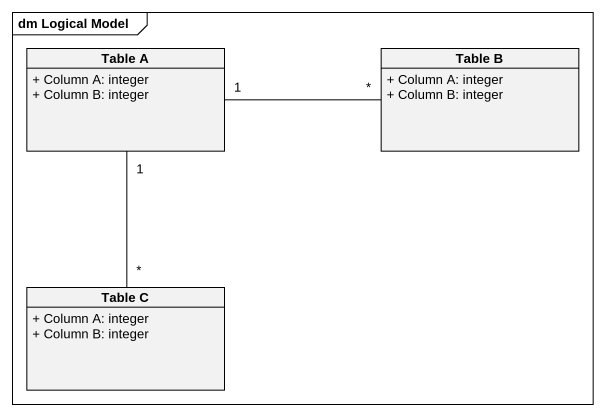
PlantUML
@startuml
mainframe dm Logical Model
hide circle
hide empty members
skinparam classAttributeIconSize 0
class "Table A" as Table_A {
  + Column A: integer
  + Column B: integer
}
class "Table B" as Table_B {
  + Column A: integer
  + Column B: integer
}
class "Table C" as Table_C {
  + Column A: integer
  + Column B: integer
}
Table_A "1" -right- "*" Table_B
Table_A "1" -- "*" Table_C
@enduml
